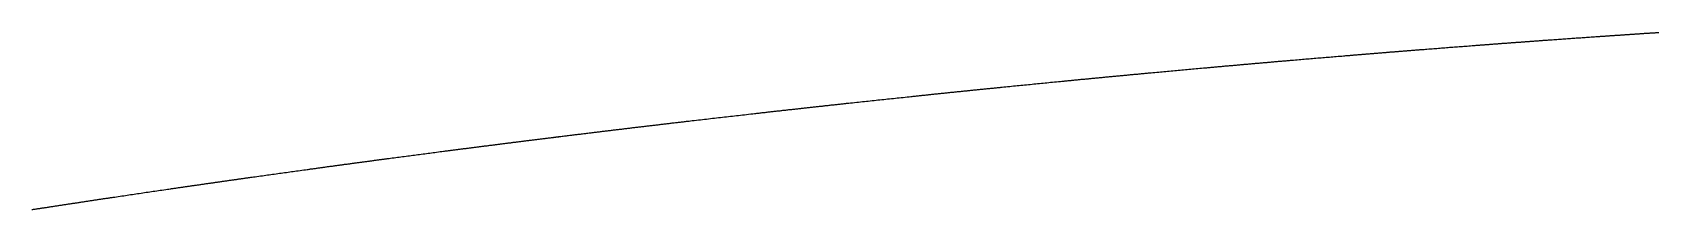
# Model space of a CAD drawing. Header units: millimetres. Extents: x 0 to 2438, y 0 to 1219.
# Drawn here: x 782.668 to 785.377, y 122.768 to 123.065 of the extents above; entities that cross this region are included whole.
import ezdxf

# ---------------------------------------------------------------- set-up
doc = ezdxf.new("R2010")
doc.units = ezdxf.units.MM
doc.layers.add('CUT', color=7, linetype='Continuous')

msp = doc.modelspace()

# ---------------------------------------------------------------- linework, layer by layer
at = {"layer": 'CUT'}
msp.add_lwpolyline([(782.6666, 122.7683), (782.6679, 122.7685), (782.6693, 122.7688), (782.6707, 122.769), (782.6722, 122.7692), (782.6737, 122.7694), (782.6752, 122.7697), (782.6766, 122.7699), (782.6781, 122.7701), (782.6796, 122.7703), (782.681, 122.7706), (782.6825, 122.7708), (782.6839, 122.771), (782.6854, 122.7712), (782.6868, 122.7715), (782.6883, 122.7717), (782.6898, 122.7719), (782.6912, 122.7721), (782.6927, 122.7724), (782.6941, 122.7726), (782.6956, 122.7728), (782.697, 122.773), (782.6985, 122.7733), (782.7, 122.7735), (782.7014, 122.7737), (782.7029, 122.7739), (782.7044, 122.7742), (782.7058, 122.7744), (782.7073, 122.7746), (782.7087, 122.7748), (782.7102, 122.7751), (782.7116, 122.7753), (782.7131, 122.7755), (782.7146, 122.7757), (782.716, 122.7759), (782.7175, 122.7762), (782.7189, 122.7764), (782.7204, 122.7766), (782.7219, 122.7768), (782.7233, 122.7771), (782.7248, 122.7773), (782.7262, 122.7775), (782.7277, 122.7777), (782.7292, 122.7779), (782.7306, 122.7782), (782.7321, 122.7784), (782.7335, 122.7786), (782.735, 122.7788), (782.7364, 122.7791), (782.7379, 122.7793), (782.7394, 122.7795), (782.7408, 122.7797), (782.7423, 122.7799), (782.7437, 122.7802), (782.7452, 122.7804), (782.7467, 122.7806), (782.7481, 122.7808), (782.7496, 122.7811), (782.751, 122.7813), (782.7525, 122.7815), (782.754, 122.7817), (782.7554, 122.7819), (782.7569, 122.7822), (782.7583, 122.7824), (782.7598, 122.7826), (782.7613, 122.7828), (782.7627, 122.783), (782.7642, 122.7833), (782.7656, 122.7835), (782.7671, 122.7837), (782.7686, 122.7839), (782.77, 122.7841), (782.7715, 122.7844), (782.7729, 122.7846), (782.7744, 122.7848), (782.7758, 122.785), (782.7773, 122.7852), (782.7788, 122.7855), (782.7802, 122.7857), (782.7817, 122.7859), (782.7832, 122.7861), (782.7846, 122.7863), (782.7861, 122.7866), (782.7875, 122.7868), (782.7889, 122.787), (782.7904, 122.7872), (782.792, 122.7874), (782.7935, 122.7877), (782.7949, 122.7879), (782.7963, 122.7881), (782.7975, 122.7883), (782.7987, 122.7885), (782.8002, 122.7887), (782.8021, 122.789), (782.8046, 122.7893), (782.8075, 122.7898), (782.8106, 122.7902), (782.8137, 122.7907), (782.8167, 122.7911), (782.8196, 122.7916), (782.8225, 122.792), (782.8253, 122.7924), (782.8282, 122.7929), (782.8311, 122.7933), (782.834, 122.7937), (782.8369, 122.7942), (782.8398, 122.7946), (782.8427, 122.795), (782.8456, 122.7954), (782.8485, 122.7959), (782.8514, 122.7963), (782.8543, 122.7967), (782.8572, 122.7972), (782.8601, 122.7976), (782.8631, 122.798), (782.866, 122.7984), (782.8689, 122.7989), (782.8717, 122.7993), (782.8746, 122.7997), (782.8774, 122.8001), (782.8803, 122.8006), (782.8833, 122.801), (782.8865, 122.8015), (782.8896, 122.8019), (782.8925, 122.8023), (782.8949, 122.8027), (782.8968, 122.803), (782.8983, 122.8032), (782.8995, 122.8034), (782.9007, 122.8035), (782.902, 122.8037), (782.9035, 122.8039), (782.905, 122.8042), (782.9065, 122.8044), (782.908, 122.8046), (782.9094, 122.8048), (782.9108, 122.805), (782.9122, 122.8052), (782.9137, 122.8054), (782.9151, 122.8056), (782.9166, 122.8058), (782.918, 122.8061), (782.9195, 122.8063), (782.9209, 122.8065), (782.9223, 122.8067), (782.9238, 122.8069), (782.9252, 122.8071), (782.9267, 122.8073), (782.9281, 122.8075), (782.9295, 122.8077), (782.931, 122.8079), (782.9324, 122.8081), (782.9339, 122.8084), (782.9353, 122.8086), (782.9368, 122.8088), (782.9382, 122.809), (782.9396, 122.8092), (782.9411, 122.8094), (782.9425, 122.8096), (782.944, 122.8098), (782.9454, 122.81), (782.9468, 122.8102), (782.9483, 122.8104), (782.9497, 122.8106), (782.9512, 122.8109), (782.9526, 122.8111), (782.9541, 122.8113), (782.9555, 122.8115), (782.9569, 122.8117), (782.9584, 122.8119), (782.9598, 122.8121), (782.9613, 122.8123), (782.9627, 122.8125), (782.9641, 122.8127), (782.9656, 122.8129), (782.967, 122.8131), (782.9685, 122.8133), (782.9699, 122.8135), (782.9714, 122.8138), (782.9728, 122.814), (782.9742, 122.8142), (782.9757, 122.8144), (782.9771, 122.8146), (782.9786, 122.8148), (782.98, 122.815), (782.9814, 122.8152), (782.9829, 122.8154), (782.9843, 122.8156), (782.9858, 122.8158), (782.9872, 122.816), (782.9887, 122.8162), (782.9901, 122.8164), (782.9915, 122.8166), (782.993, 122.8168), (782.9944, 122.8171), (782.9959, 122.8173), (782.9973, 122.8175), (782.9987, 122.8177), (783.0002, 122.8179), (783.0016, 122.8181), (783.0031, 122.8183), (783.0045, 122.8185), (783.006, 122.8187), (783.0074, 122.8189), (783.0088, 122.8191), (783.0103, 122.8193), (783.0117, 122.8195), (783.0132, 122.8197), (783.0146, 122.8199), (783.0161, 122.8201), (783.0175, 122.8203), (783.0189, 122.8205), (783.0203, 122.8207), (783.0218, 122.8209), (783.0233, 122.8212), (783.0248, 122.8214), (783.0263, 122.8216), (783.0276, 122.8218), (783.0288, 122.8219), (783.03, 122.8221), (783.0315, 122.8223), (783.0334, 122.8226), (783.0358, 122.8229), (783.0386, 122.8233), (783.0417, 122.8238), (783.0448, 122.8242), (783.0478, 122.8246), (783.0507, 122.825), (783.0535, 122.8254), (783.0563, 122.8258), (783.0591, 122.8262), (783.062, 122.8266), (783.0649, 122.827), (783.0677, 122.8274), (783.0706, 122.8278), (783.0735, 122.8282), (783.0764, 122.8286), (783.0792, 122.829), (783.0821, 122.8294), (783.0849, 122.8298), (783.0878, 122.8302), (783.0907, 122.8306), (783.0936, 122.831), (783.0964, 122.8314), (783.0993, 122.8318), (783.1021, 122.8322), (783.1049, 122.8326), (783.1078, 122.833), (783.1106, 122.8334), (783.1136, 122.8338), (783.1167, 122.8342), (783.1198, 122.8346), (783.1227, 122.835), (783.1251, 122.8354), (783.1269, 122.8356), (783.1284, 122.8358), (783.1296, 122.836), (783.1308, 122.8362), (783.1321, 122.8363), (783.1335, 122.8365), (783.135, 122.8367), (783.1365, 122.8369), (783.1379, 122.8371), (783.1394, 122.8373), (783.1408, 122.8375), (783.1422, 122.8377), (783.1436, 122.8379), (783.145, 122.8381), (783.1464, 122.8383), (783.1479, 122.8385), (783.1493, 122.8387), (783.1507, 122.8389), (783.1521, 122.8391), (783.1536, 122.8393), (783.155, 122.8395), (783.1564, 122.8397), (783.1578, 122.8399), (783.1593, 122.8401), (783.1607, 122.8403), (783.1621, 122.8405), (783.1635, 122.8407), (783.165, 122.8408), (783.1664, 122.841), (783.1678, 122.8412), (783.1692, 122.8414), (783.1707, 122.8416), (783.1721, 122.8418), (783.1735, 122.842), (783.1749, 122.8422), (783.1764, 122.8424), (783.1778, 122.8426), (783.1792, 122.8428), (783.1806, 122.843), (783.1821, 122.8432), (783.1835, 122.8434), (783.1849, 122.8436), (783.1863, 122.8438), (783.1878, 122.844), (783.1892, 122.8441), (783.1906, 122.8443), (783.192, 122.8445), (783.1935, 122.8447), (783.1949, 122.8449), (783.1963, 122.8451), (783.1977, 122.8453), (783.1991, 122.8455), (783.2006, 122.8457), (783.202, 122.8459), (783.2034, 122.8461), (783.2048, 122.8463), (783.2063, 122.8465), (783.2077, 122.8467), (783.2091, 122.8468), (783.2105, 122.847), (783.212, 122.8472), (783.2134, 122.8474), (783.2148, 122.8476), (783.2162, 122.8478), (783.2177, 122.848), (783.2191, 122.8482), (783.2205, 122.8484), (783.2219, 122.8486), (783.2234, 122.8488), (783.2248, 122.849), (783.2262, 122.8491), (783.2276, 122.8493), (783.2291, 122.8495), (783.2305, 122.8497), (783.2319, 122.8499), (783.2333, 122.8501), (783.2348, 122.8503), (783.2362, 122.8505), (783.2376, 122.8507), (783.239, 122.8509), (783.2405, 122.8511), (783.2419, 122.8513), (783.2433, 122.8514), (783.2447, 122.8516), (783.2461, 122.8518), (783.2476, 122.852), (783.249, 122.8522), (783.2504, 122.8524), (783.2519, 122.8526), (783.2534, 122.8528), (783.2548, 122.853), (783.2561, 122.8532), (783.2573, 122.8533), (783.2585, 122.8535), (783.26, 122.8537), (783.2618, 122.8539), (783.2642, 122.8542), (783.267, 122.8546), (783.2701, 122.855), (783.2731, 122.8554), (783.2761, 122.8558), (783.2789, 122.8562), (783.2817, 122.8566), (783.2844, 122.8569), (783.2872, 122.8573), (783.2901, 122.8577), (783.2929, 122.858), (783.2958, 122.8584), (783.2986, 122.8588), (783.3014, 122.8592), (783.3043, 122.8595), (783.3071, 122.8599), (783.3099, 122.8603), (783.3127, 122.8606), (783.3155, 122.861), (783.3184, 122.8614), (783.3212, 122.8618), (783.3241, 122.8621), (783.3269, 122.8625), (783.3297, 122.8629), (783.3325, 122.8632), (783.3352, 122.8636), (783.3381, 122.864), (783.341, 122.8644), (783.3441, 122.8648), (783.3471, 122.8652), (783.3499, 122.8655), (783.3523, 122.8658), (783.3542, 122.8661), (783.3556, 122.8663), (783.3568, 122.8664), (783.3579, 122.8666), (783.3592, 122.8667), (783.3606, 122.8669), (783.3621, 122.8671), (783.3635, 122.8673), (783.365, 122.8675), (783.3664, 122.8677), (783.3678, 122.8678), (783.3692, 122.868), (783.3706, 122.8682), (783.372, 122.8684), (783.3734, 122.8686), (783.3748, 122.8687), (783.3762, 122.8689), (783.3776, 122.8691), (783.379, 122.8693), (783.3804, 122.8695), (783.3818, 122.8697), (783.3832, 122.8698), (783.3846, 122.87), (783.386, 122.8702), (783.3874, 122.8704), (783.3888, 122.8706), (783.3902, 122.8707), (783.3916, 122.8709), (783.393, 122.8711), (783.3944, 122.8713), (783.3958, 122.8715), (783.3972, 122.8716), (783.3986, 122.8718), (783.4, 122.872), (783.4014, 122.8722), (783.4028, 122.8724), (783.4042, 122.8725), (783.4056, 122.8727), (783.407, 122.8729), (783.4085, 122.8731), (783.4099, 122.8733), (783.4112, 122.8734), (783.4127, 122.8736), (783.4141, 122.8738), (783.4155, 122.874), (783.4169, 122.8742), (783.4183, 122.8743), (783.4197, 122.8745), (783.4211, 122.8747), (783.4225, 122.8749), (783.4239, 122.8751), (783.4253, 122.8752), (783.4267, 122.8754), (783.4281, 122.8756), (783.4295, 122.8758), (783.4309, 122.876), (783.4323, 122.8761), (783.4337, 122.8763), (783.4351, 122.8765), (783.4365, 122.8767), (783.4379, 122.8768), (783.4393, 122.877), (783.4407, 122.8772), (783.4421, 122.8774), (783.4435, 122.8776), (783.4449, 122.8777), (783.4463, 122.8779), (783.4477, 122.8781), (783.4491, 122.8783), (783.4505, 122.8785), (783.452, 122.8786), (783.4534, 122.8788), (783.4548, 122.879), (783.4562, 122.8792), (783.4576, 122.8793), (783.459, 122.8795), (783.4604, 122.8797), (783.4618, 122.8799), (783.4632, 122.8801), (783.4646, 122.8802), (783.466, 122.8804), (783.4674, 122.8806), (783.4688, 122.8808), (783.4702, 122.8809), (783.4716, 122.8811), (783.473, 122.8813), (783.4744, 122.8815), (783.4758, 122.8816), (783.4772, 122.8818), (783.4786, 122.882), (783.48, 122.8822), (783.4814, 122.8824), (783.4828, 122.8825), (783.4842, 122.8827), (783.4856, 122.8829), (783.487, 122.8831), (783.4885, 122.8832), (783.49, 122.8834), (783.4915, 122.8836), (783.4931, 122.8838), (783.4946, 122.884), (783.4961, 122.8842), (783.4976, 122.8844), (783.4991, 122.8846), (783.5006, 122.8848), (783.5021, 122.8849), (783.5036, 122.8851), (783.5051, 122.8853), (783.5066, 122.8855), (783.5081, 122.8857), (783.5096, 122.8859), (783.5111, 122.8861), (783.5126, 122.8863), (783.5141, 122.8865), (783.5156, 122.8866), (783.5171, 122.8868), (783.5187, 122.887), (783.5202, 122.8872), (783.5217, 122.8874), (783.5231, 122.8876), (783.5246, 122.8878), (783.526, 122.8879), (783.5276, 122.8881), (783.5292, 122.8883), (783.5309, 122.8885), (783.5326, 122.8888), (783.5341, 122.8889), (783.5352, 122.8891), (783.5357, 122.8891), (783.5359, 122.8892), (783.536, 122.8892), (783.5362, 122.8892), (783.5362, 122.8892), (783.5363, 122.8892), (783.5364, 122.8892), (783.5365, 122.8892), (783.5366, 122.8893), (783.5367, 122.8893), (783.5368, 122.8893), (783.5369, 122.8893), (783.537, 122.8893), (783.5371, 122.8893), (783.5372, 122.8893), (783.5373, 122.8893), (783.5374, 122.8894), (783.5375, 122.8894), (783.5377, 122.8894), (783.5378, 122.8894), (783.5379, 122.8894), (783.538, 122.8894), (783.538, 122.8894), (783.5382, 122.8894), (783.5383, 122.8895), (783.5384, 122.8895), (783.5385, 122.8895), (783.5386, 122.8895), (783.5387, 122.8895), (783.5388, 122.8895), (783.5389, 122.8895), (783.539, 122.8895), (783.5391, 122.8896), (783.5392, 122.8896), (783.5393, 122.8896), (783.5394, 122.8896), (783.5395, 122.8896), (783.5396, 122.8896), (783.5397, 122.8896), (783.5398, 122.8896), (783.5399, 122.8897), (783.54, 122.8897), (783.5401, 122.8897), (783.5402, 122.8897), (783.5403, 122.8897), (783.5404, 122.8897), (783.5405, 122.8897), (783.5406, 122.8897), (783.5407, 122.8898), (783.5408, 122.8898), (783.5409, 122.8898), (783.541, 122.8898), (783.5411, 122.8898), (783.5412, 122.8898), (783.5413, 122.8898), (783.5414, 122.8898), (783.5415, 122.8899), (783.5416, 122.8899), (783.5417, 122.8899), (783.5418, 122.8899), (783.5419, 122.8899), (783.542, 122.8899), (783.5421, 122.8899), (783.5422, 122.8899), (783.5423, 122.89), (783.5424, 122.89), (783.5425, 122.89), (783.5427, 122.89), (783.5428, 122.89), (783.5429, 122.89), (783.543, 122.89), (783.543, 122.89), (783.5432, 122.8901), (783.5433, 122.8901), (783.5434, 122.8901), (783.5435, 122.8901), (783.5436, 122.8901), (783.5437, 122.8901), (783.5438, 122.8901), (783.5439, 122.8901), (783.5439, 122.8902), (783.544, 122.8902), (783.5442, 122.8902), (783.5444, 122.8902), (783.5445, 122.8902), (783.5446, 122.8902), (783.5446, 122.8902), (783.545, 122.8903), (783.5463, 122.8904), (783.548, 122.8907), (783.5501, 122.8909), (783.5522, 122.8912), (783.5541, 122.8914), (783.5559, 122.8916), (783.5576, 122.8918), (783.5593, 122.8921), (783.5611, 122.8923), (783.5628, 122.8925), (783.5647, 122.8927), (783.5665, 122.8929), (783.5683, 122.8932), (783.5701, 122.8934), (783.5718, 122.8936), (783.5736, 122.8938), (783.5754, 122.894), (783.5772, 122.8943), (783.579, 122.8945), (783.5808, 122.8947), (783.5826, 122.8949), (783.5844, 122.8951), (783.5862, 122.8954), (783.5879, 122.8956), (783.5897, 122.8958), (783.5915, 122.896), (783.5933, 122.8962), (783.5951, 122.8964), (783.5969, 122.8967), (783.5987, 122.8969), (783.6005, 122.8971), (783.6023, 122.8973), (783.604, 122.8975), (783.6057, 122.8977), (783.6073, 122.8979), (783.609, 122.8981), (783.6107, 122.8983), (783.6124, 122.8986), (783.6141, 122.8988), (783.6157, 122.899), (783.6174, 122.8992), (783.6191, 122.8994), (783.6208, 122.8996), (783.6225, 122.8998), (783.6242, 122.9), (783.6259, 122.9002), (783.6276, 122.9004), (783.6292, 122.9006), (783.6309, 122.9008), (783.6326, 122.901), (783.6343, 122.9012), (783.636, 122.9014), (783.6377, 122.9016), (783.6394, 122.9018), (783.6411, 122.902), (783.6427, 122.9022), (783.6444, 122.9024), (783.6461, 122.9026), (783.6478, 122.9028), (783.6495, 122.903), (783.6512, 122.9033), (783.6529, 122.9035), (783.6546, 122.9037), (783.6562, 122.9039), (783.6579, 122.9041), (783.6596, 122.9043), (783.6613, 122.9045), (783.663, 122.9047), (783.6647, 122.9049), (783.6664, 122.9051), (783.668, 122.9053), (783.6697, 122.9055), (783.6714, 122.9057), (783.6731, 122.9059), (783.6748, 122.9061), (783.6765, 122.9063), (783.6782, 122.9065), (783.6799, 122.9067), (783.6815, 122.9069), (783.6832, 122.9071), (783.6849, 122.9073), (783.6866, 122.9075), (783.6883, 122.9077), (783.69, 122.9079), (783.6917, 122.9081), (783.6934, 122.9083), (783.695, 122.9085), (783.6967, 122.9087), (783.6984, 122.9089), (783.7001, 122.9091), (783.7018, 122.9093), (783.7035, 122.9095), (783.7052, 122.9097), (783.7069, 122.9099), (783.7085, 122.9101), (783.7102, 122.9103), (783.7119, 122.9105), (783.7136, 122.9107), (783.7153, 122.9109), (783.717, 122.9111), (783.7187, 122.9113), (783.7204, 122.9115), (783.722, 122.9117), (783.7237, 122.9119), (783.7254, 122.9121), (783.7271, 122.9123), (783.7288, 122.9125), (783.7305, 122.9127), (783.7322, 122.9129), (783.7338, 122.9131), (783.7355, 122.9133), (783.7372, 122.9135), (783.7389, 122.9137), (783.7406, 122.9139), (783.7423, 122.9141), (783.744, 122.9143), (783.7456, 122.9145), (783.7473, 122.9147), (783.749, 122.9149), (783.7507, 122.9151), (783.7525, 122.9153), (783.7542, 122.9155), (783.7559, 122.9157), (783.7575, 122.9159), (783.7589, 122.916), (783.7603, 122.9162), (783.762, 122.9164), (783.7642, 122.9166), (783.767, 122.917), (783.7704, 122.9174), (783.7739, 122.9178), (783.7775, 122.9182), (783.781, 122.9186), (783.7843, 122.919), (783.7876, 122.9194), (783.7908, 122.9197), (783.7941, 122.9201), (783.7975, 122.9205), (783.8008, 122.9209), (783.8041, 122.9213), (783.8075, 122.9217), (783.8108, 122.9221), (783.8141, 122.9224), (783.8175, 122.9228), (783.8208, 122.9232), (783.8241, 122.9236), (783.8274, 122.924), (783.8308, 122.9243), (783.8341, 122.9247), (783.8375, 122.9251), (783.8408, 122.9255), (783.8441, 122.9259), (783.8473, 122.9262), (783.8506, 122.9266), (783.8539, 122.927), (783.8574, 122.9274), (783.861, 122.9278), (783.8646, 122.9282), (783.8679, 122.9286), (783.8707, 122.9289), (783.8729, 122.9291), (783.8745, 122.9293), (783.8759, 122.9295), (783.8773, 122.9296), (783.8788, 122.9298), (783.8804, 122.93), (783.8821, 122.9302), (783.8838, 122.9304), (783.8855, 122.9306), (783.8871, 122.9308), (783.8888, 122.9309), (783.8904, 122.9311), (783.892, 122.9313), (783.8937, 122.9315), (783.8953, 122.9317), (783.8969, 122.9319), (783.8986, 122.9321), (783.9002, 122.9322), (783.9019, 122.9324), (783.9035, 122.9326), (783.9051, 122.9328), (783.9068, 122.933), (783.9084, 122.9332), (783.9101, 122.9333), (783.9117, 122.9335), (783.9134, 122.9337), (783.915, 122.9339), (783.9166, 122.9341), (783.9183, 122.9343), (783.9199, 122.9344), (783.9216, 122.9346), (783.9232, 122.9348), (783.9248, 122.935), (783.9265, 122.9352), (783.9281, 122.9354), (783.9298, 122.9355), (783.9314, 122.9357), (783.933, 122.9359), (783.9347, 122.9361), (783.9363, 122.9363), (783.938, 122.9365), (783.9396, 122.9366), (783.9412, 122.9368), (783.9429, 122.937), (783.9445, 122.9372), (783.9461, 122.9374), (783.9478, 122.9376), (783.9494, 122.9377), (783.9511, 122.9379), (783.9527, 122.9381), (783.9544, 122.9383), (783.956, 122.9385), (783.9576, 122.9386), (783.9593, 122.9388), (783.9609, 122.939), (783.9626, 122.9392), (783.9642, 122.9394), (783.9658, 122.9395), (783.9675, 122.9397), (783.9691, 122.9399), (783.9708, 122.9401), (783.9724, 122.9403), (783.974, 122.9405), (783.9757, 122.9406), (783.9773, 122.9408), (783.979, 122.941), (783.9806, 122.9412), (783.9822, 122.9414), (783.9839, 122.9415), (783.9855, 122.9417), (783.9872, 122.9419), (783.9888, 122.9421), (783.9904, 122.9423), (783.9921, 122.9424), (783.9937, 122.9426), (783.9954, 122.9428), (783.997, 122.943), (783.9986, 122.9432), (784.0003, 122.9433), (784.0019, 122.9435), (784.0036, 122.9437), (784.0052, 122.9439), (784.0069, 122.9441), (784.0085, 122.9442), (784.0101, 122.9444), (784.0117, 122.9446), (784.0134, 122.9448), (784.015, 122.9449), (784.0168, 122.9451), (784.0185, 122.9453), (784.0201, 122.9455), (784.0216, 122.9457), (784.023, 122.9458), (784.0244, 122.946), (784.026, 122.9461), (784.0282, 122.9464), (784.0309, 122.9467), (784.0341, 122.947), (784.0376, 122.9474), (784.0411, 122.9478), (784.0444, 122.9481), (784.0477, 122.9485), (784.0508, 122.9488), (784.054, 122.9492), (784.0572, 122.9495), (784.0604, 122.9498), (784.0636, 122.9502), (784.0669, 122.9505), (784.0701, 122.9509), (784.0733, 122.9512), (784.0766, 122.9516), (784.0798, 122.9519), (784.083, 122.9523), (784.0862, 122.9526), (784.0895, 122.953), (784.0927, 122.9533), (784.0959, 122.9537), (784.0992, 122.954), (784.1024, 122.9543), (784.1056, 122.9547), (784.1087, 122.955), (784.1119, 122.9553), (784.1151, 122.9557), (784.1185, 122.956), (784.122, 122.9564), (784.1255, 122.9568), (784.1287, 122.9571), (784.1314, 122.9574), (784.1335, 122.9576), (784.1351, 122.9578), (784.1364, 122.9579), (784.1378, 122.9581), (784.1392, 122.9582), (784.1408, 122.9584), (784.1424, 122.9586), (784.1441, 122.9587), (784.1457, 122.9589), (784.1473, 122.9591), (784.1489, 122.9592), (784.1504, 122.9594), (784.152, 122.9596), (784.1536, 122.9597), (784.1552, 122.9599), (784.1568, 122.9601), (784.1584, 122.9602), (784.16, 122.9604), (784.1615, 122.9606), (784.1631, 122.9607), (784.1647, 122.9609), (784.1663, 122.9611), (784.1679, 122.9612), (784.1695, 122.9614), (784.1711, 122.9616), (784.1726, 122.9617), (784.1742, 122.9619), (784.1758, 122.9621), (784.1774, 122.9622), (784.179, 122.9624), (784.1806, 122.9625), (784.1822, 122.9627), (784.1837, 122.9629), (784.1853, 122.963), (784.1869, 122.9632), (784.1885, 122.9634), (784.1901, 122.9635), (784.1917, 122.9637), (784.1933, 122.9639), (784.1948, 122.964), (784.1964, 122.9642), (784.198, 122.9644), (784.1996, 122.9645), (784.2012, 122.9647), (784.2028, 122.9648), (784.2044, 122.965), (784.2059, 122.9652), (784.2075, 122.9653), (784.2091, 122.9655), (784.2107, 122.9657), (784.2123, 122.9658), (784.2139, 122.966), (784.2155, 122.9661), (784.217, 122.9663), (784.2186, 122.9665), (784.2202, 122.9666), (784.2218, 122.9668), (784.2234, 122.967), (784.225, 122.9671), (784.2266, 122.9673), (784.2281, 122.9674), (784.2297, 122.9676), (784.2313, 122.9678), (784.2329, 122.9679), (784.2345, 122.9681), (784.2361, 122.9683), (784.2377, 122.9684), (784.2392, 122.9686), (784.2408, 122.9687), (784.2424, 122.9689), (784.244, 122.9691), (784.2456, 122.9692), (784.2472, 122.9694), (784.2488, 122.9696), (784.2503, 122.9697), (784.2519, 122.9699), (784.2535, 122.97), (784.2551, 122.9702), (784.2567, 122.9704), (784.2583, 122.9705), (784.2599, 122.9707), (784.2615, 122.9708), (784.263, 122.971), (784.2646, 122.9712), (784.2662, 122.9713), (784.2677, 122.9715), (784.2693, 122.9716), (784.271, 122.9718), (784.2726, 122.972), (784.2743, 122.9721), (784.2758, 122.9723), (784.2773, 122.9724), (784.2786, 122.9726), (784.28, 122.9727), (784.2816, 122.9729), (784.2836, 122.9731), (784.2863, 122.9733), (784.2894, 122.9737), (784.2927, 122.974), (784.2961, 122.9743), (784.2993, 122.9747), (784.3024, 122.975), (784.3055, 122.9753), (784.3085, 122.9756), (784.3116, 122.9759), (784.3147, 122.9762), (784.3178, 122.9765), (784.3209, 122.9768), (784.3241, 122.9771), (784.3272, 122.9774), (784.3303, 122.9777), (784.3334, 122.9781), (784.3365, 122.9784), (784.3396, 122.9787), (784.3427, 122.979), (784.3458, 122.9793), (784.349, 122.9796), (784.3521, 122.9799), (784.3552, 122.9802), (784.3582, 122.9805), (784.3613, 122.9808), (784.3643, 122.9811), (784.3675, 122.9814), (784.3707, 122.9817), (784.3741, 122.9821), (784.3774, 122.9824), (784.3805, 122.9827), (784.3831, 122.9829), (784.3851, 122.9831), (784.3867, 122.9833), (784.388, 122.9834), (784.3892, 122.9835), (784.3906, 122.9837), (784.3921, 122.9838), (784.3937, 122.984), (784.3953, 122.9841), (784.3969, 122.9843), (784.3984, 122.9844), (784.3999, 122.9846), (784.4014, 122.9847), (784.4029, 122.9849), (784.4044, 122.985), (784.406, 122.9852), (784.4075, 122.9853), (784.409, 122.9855), (784.4106, 122.9856), (784.4121, 122.9858), (784.4136, 122.9859), (784.4151, 122.9861), (784.4167, 122.9862), (784.4182, 122.9863), (784.4197, 122.9865), (784.4212, 122.9866), (784.4228, 122.9868), (784.4243, 122.9869), (784.4258, 122.9871), (784.4273, 122.9872), (784.4288, 122.9874), (784.4304, 122.9875), (784.4319, 122.9877), (784.4334, 122.9878), (784.4349, 122.988), (784.4365, 122.9881), (784.438, 122.9883), (784.4395, 122.9884), (784.441, 122.9885), (784.4426, 122.9887), (784.4441, 122.9888), (784.4456, 122.989), (784.4471, 122.9891), (784.4487, 122.9893), (784.4502, 122.9894), (784.4517, 122.9896), (784.4532, 122.9897), (784.4547, 122.9899), (784.4563, 122.99), (784.4578, 122.9901), (784.4593, 122.9903), (784.4608, 122.9904), (784.4624, 122.9906), (784.4639, 122.9907), (784.4654, 122.9909), (784.4669, 122.991), (784.4685, 122.9912), (784.47, 122.9913), (784.4715, 122.9915), (784.473, 122.9916), (784.4745, 122.9917), (784.4761, 122.9919), (784.4776, 122.992), (784.4791, 122.9922), (784.4806, 122.9923), (784.4822, 122.9925), (784.4837, 122.9926), (784.4852, 122.9927), (784.4867, 122.9929), (784.4882, 122.993), (784.4898, 122.9932), (784.4913, 122.9933), (784.4928, 122.9935), (784.4943, 122.9936), (784.4959, 122.9938), (784.4974, 122.9939), (784.4989, 122.994), (784.5004, 122.9942), (784.502, 122.9943), (784.5035, 122.9945), (784.505, 122.9946), (784.5065, 122.9948), (784.5081, 122.9949), (784.5096, 122.995), (784.5111, 122.9952), (784.5126, 122.9953), (784.5141, 122.9955), (784.5156, 122.9956), (784.5172, 122.9958), (784.5188, 122.9959), (784.5204, 122.9961), (784.5219, 122.9962), (784.5233, 122.9963), (784.5246, 122.9964), (784.5259, 122.9966), (784.5274, 122.9967), (784.5294, 122.9969), (784.5319, 122.9971), (784.5349, 122.9974), (784.538, 122.9977), (784.5413, 122.998), (784.5444, 122.9983), (784.5474, 122.9986), (784.5503, 122.9988), (784.5532, 122.9991), (784.5561, 122.9994), (784.5591, 122.9996), (784.5621, 122.9999), (784.5651, 123.0002), (784.5681, 123.0005), (784.5711, 123.0007), (784.574, 123.001), (784.577, 123.0013), (784.58, 123.0016), (784.5829, 123.0018), (784.5859, 123.0021), (784.5889, 123.0024), (784.5919, 123.0027), (784.5949, 123.0029), (784.5979, 123.0032), (784.6008, 123.0035), (784.6037, 123.0037), (784.6066, 123.004), (784.6096, 123.0043), (784.6127, 123.0045), (784.6159, 123.0048), (784.6191, 123.0051), (784.6221, 123.0054), (784.6246, 123.0056), (784.6265, 123.0058), (784.628, 123.0059), (784.6292, 123.006), (784.6304, 123.0061), (784.6318, 123.0063), (784.6332, 123.0064), (784.6347, 123.0065), (784.6362, 123.0067), (784.6377, 123.0068), (784.6392, 123.0069), (784.6406, 123.0071), (784.6421, 123.0072), (784.6435, 123.0073), (784.645, 123.0075), (784.6464, 123.0076), (784.6479, 123.0077), (784.6493, 123.0078), (784.6508, 123.008), (784.6522, 123.0081), (784.6537, 123.0082), (784.6551, 123.0084), (784.6566, 123.0085), (784.6581, 123.0086), (784.6595, 123.0088), (784.661, 123.0089), (784.6624, 123.009), (784.6639, 123.0091), (784.6653, 123.0093), (784.6668, 123.0094), (784.6682, 123.0095), (784.6697, 123.0097), (784.6711, 123.0098), (784.6726, 123.0099), (784.674, 123.01), (784.6755, 123.0102), (784.677, 123.0103), (784.6784, 123.0104), (784.6798, 123.0106), (784.6813, 123.0107), (784.6828, 123.0108), (784.6842, 123.0109), (784.6857, 123.0111), (784.6871, 123.0112), (784.6886, 123.0113), (784.69, 123.0115), (784.6915, 123.0116), (784.6929, 123.0117), (784.6944, 123.0118), (784.6958, 123.012), (784.6973, 123.0121), (784.6987, 123.0122), (784.7002, 123.0124), (784.7017, 123.0125), (784.7031, 123.0126), (784.7046, 123.0127), (784.706, 123.0129), (784.7075, 123.013), (784.7089, 123.0131), (784.7104, 123.0132), (784.7118, 123.0134), (784.7133, 123.0135), (784.7147, 123.0136), (784.7162, 123.0138), (784.7176, 123.0139), (784.7191, 123.014), (784.7205, 123.0141), (784.722, 123.0143), (784.7234, 123.0144), (784.7249, 123.0145), (784.7264, 123.0146), (784.7278, 123.0148), (784.7293, 123.0149), (784.7307, 123.015), (784.7322, 123.0152), (784.7336, 123.0153), (784.7351, 123.0154), (784.7365, 123.0155), (784.738, 123.0157), (784.7394, 123.0158), (784.7409, 123.0159), (784.7423, 123.016), (784.7438, 123.0162), (784.7452, 123.0163), (784.7467, 123.0164), (784.7481, 123.0165), (784.7495, 123.0167), (784.751, 123.0168), (784.7525, 123.0169), (784.754, 123.017), (784.7555, 123.0172), (784.757, 123.0173), (784.7583, 123.0174), (784.7595, 123.0175), (784.7608, 123.0176), (784.7622, 123.0178), (784.7641, 123.0179), (784.7665, 123.0181), (784.7693, 123.0184), (784.7724, 123.0186), (784.7754, 123.0189), (784.7784, 123.0191), (784.7812, 123.0194), (784.784, 123.0196), (784.7867, 123.0198), (784.7895, 123.0201), (784.7924, 123.0203), (784.7952, 123.0206), (784.7981, 123.0208), (784.8009, 123.021), (784.8037, 123.0213), (784.8065, 123.0215), (784.8094, 123.0218), (784.8122, 123.022), (784.815, 123.0222), (784.8178, 123.0225), (784.8207, 123.0227), (784.8235, 123.023), (784.8264, 123.0232), (784.8292, 123.0234), (784.832, 123.0237), (784.8348, 123.0239), (784.8375, 123.0241), (784.8404, 123.0244), (784.8433, 123.0246), (784.8464, 123.0249), (784.8494, 123.0251), (784.8522, 123.0254), (784.8546, 123.0256), (784.8564, 123.0257), (784.8578, 123.0258), (784.859, 123.0259), (784.8601, 123.026), (784.8614, 123.0261), (784.8627, 123.0262), (784.8642, 123.0264), (784.8656, 123.0265), (784.867, 123.0266), (784.8684, 123.0267), (784.8698, 123.0268), (784.8711, 123.0269), (784.8725, 123.027), (784.8739, 123.0272), (784.8752, 123.0273), (784.8766, 123.0274), (784.878, 123.0275), (784.8794, 123.0276), (784.8808, 123.0277), (784.8821, 123.0278), (784.8835, 123.0279), (784.8849, 123.0281), (784.8863, 123.0282), (784.8876, 123.0283), (784.889, 123.0284), (784.8904, 123.0285), (784.8918, 123.0286), (784.8931, 123.0287), (784.8945, 123.0288), (784.8959, 123.029), (784.8973, 123.0291), (784.8986, 123.0292), (784.9, 123.0293), (784.9014, 123.0294), (784.9028, 123.0295), (784.9041, 123.0296), (784.9055, 123.0297), (784.9069, 123.0299), (784.9083, 123.03), (784.9096, 123.0301), (784.911, 123.0302), (784.9124, 123.0303), (784.9138, 123.0304), (784.9151, 123.0305), (784.9165, 123.0306), (784.9179, 123.0308), (784.9193, 123.0309), (784.9206, 123.031), (784.922, 123.0311), (784.9234, 123.0312), (784.9248, 123.0313), (784.9261, 123.0314), (784.9275, 123.0315), (784.9289, 123.0316), (784.9303, 123.0318), (784.9316, 123.0319), (784.933, 123.032), (784.9344, 123.0321), (784.9358, 123.0322), (784.9371, 123.0323), (784.9385, 123.0324), (784.9399, 123.0325), (784.9413, 123.0326), (784.9426, 123.0327), (784.944, 123.0329), (784.9454, 123.033), (784.9468, 123.0331), (784.9481, 123.0332), (784.9495, 123.0333), (784.9509, 123.0334), (784.9523, 123.0335), (784.9536, 123.0336), (784.955, 123.0337), (784.9564, 123.0338), (784.9578, 123.034), (784.9591, 123.0341), (784.9605, 123.0342), (784.9619, 123.0343), (784.9632, 123.0344), (784.9646, 123.0345), (784.966, 123.0346), (784.9674, 123.0347), (784.9688, 123.0348), (784.9701, 123.0349), (784.9715, 123.035), (784.9728, 123.0352), (784.9742, 123.0353), (784.9756, 123.0354), (784.977, 123.0355), (784.9785, 123.0356), (784.9798, 123.0357), (784.9811, 123.0358), (784.9823, 123.0359), (784.9834, 123.036), (784.9848, 123.0361), (784.9866, 123.0362), (784.9889, 123.0364), (784.9915, 123.0366), (784.9944, 123.0369), (784.9973, 123.0371), (785, 123.0373), (785.0027, 123.0375), (785.0053, 123.0377), (785.0079, 123.0379), (785.0106, 123.0381), (785.0132, 123.0383), (785.0159, 123.0385), (785.0186, 123.0388), (785.0212, 123.039), (785.0239, 123.0392), (785.0266, 123.0394), (785.0292, 123.0396), (785.0319, 123.0398), (785.0345, 123.04), (785.0372, 123.0402), (785.0399, 123.0404), (785.0426, 123.0406), (785.0452, 123.0408), (785.0479, 123.041), (785.0505, 123.0412), (785.0531, 123.0414), (785.0557, 123.0416), (785.0584, 123.0418), (785.0612, 123.042), (785.0641, 123.0423), (785.067, 123.0425), (785.0696, 123.0427), (785.0718, 123.0429), (785.0736, 123.043), (785.0749, 123.0431), (785.076, 123.0432), (785.077, 123.0432), (785.0782, 123.0433), (785.0795, 123.0434), (785.0808, 123.0435), (785.0822, 123.0436), (785.0835, 123.0437), (785.0848, 123.0438), (785.0861, 123.0439), (785.0873, 123.044), (785.0886, 123.0441), (785.0899, 123.0442), (785.0912, 123.0443), (785.0925, 123.0444), (785.0938, 123.0445), (785.0951, 123.0446), (785.0964, 123.0447), (785.0977, 123.0448), (785.0989, 123.0449), (785.1002, 123.045), (785.1015, 123.0451), (785.1028, 123.0452), (785.1041, 123.0453), (785.1054, 123.0454), (785.1067, 123.0455), (785.108, 123.0456), (785.1093, 123.0457), (785.1106, 123.0458), (785.1118, 123.0459), (785.1131, 123.046), (785.1144, 123.0461), (785.1157, 123.0462), (785.117, 123.0463), (785.1183, 123.0463), (785.1196, 123.0464), (785.1209, 123.0465), (785.1222, 123.0466), (785.1234, 123.0467), (785.1247, 123.0468), (785.126, 123.0469), (785.1273, 123.047), (785.1286, 123.0471), (785.1299, 123.0472), (785.1312, 123.0473), (785.1325, 123.0474), (785.1338, 123.0475), (785.135, 123.0476), (785.1363, 123.0477), (785.1376, 123.0478), (785.1389, 123.0479), (785.1402, 123.048), (785.1415, 123.0481), (785.1428, 123.0482), (785.1441, 123.0483), (785.1454, 123.0484), (785.1466, 123.0484), (785.1479, 123.0485), (785.1492, 123.0486), (785.1505, 123.0487), (785.1518, 123.0488), (785.1531, 123.0489), (785.1544, 123.049), (785.1557, 123.0491), (785.157, 123.0492), (785.1582, 123.0493), (785.1595, 123.0494), (785.1608, 123.0495), (785.1621, 123.0496), (785.1634, 123.0497), (785.1647, 123.0498), (785.166, 123.0499), (785.1673, 123.05), (785.1685, 123.0501), (785.1698, 123.0501), (785.1711, 123.0502), (785.1724, 123.0503), (785.1737, 123.0504), (785.175, 123.0505), (785.1763, 123.0506), (785.1776, 123.0507), (785.1788, 123.0508), (785.1801, 123.0509), (785.1814, 123.051), (785.1827, 123.0511), (785.184, 123.0512), (785.1853, 123.0513), (785.1866, 123.0514), (785.188, 123.0515), (785.1892, 123.0516), (785.1904, 123.0516), (785.1915, 123.0517), (785.1926, 123.0518), (785.1939, 123.0519), (785.1956, 123.052), (785.1977, 123.0522), (785.2002, 123.0523), (785.2028, 123.0525), (785.2055, 123.0527), (785.2081, 123.0529), (785.2106, 123.0531), (785.213, 123.0533), (785.2155, 123.0534), (785.2179, 123.0536), (785.2204, 123.0538), (785.2229, 123.054), (785.2254, 123.0541), (785.2279, 123.0543), (785.2304, 123.0545), (785.2329, 123.0547), (785.2353, 123.0548), (785.2378, 123.055), (785.2403, 123.0552), (785.2428, 123.0554), (785.2453, 123.0555), (785.2478, 123.0557), (785.2503, 123.0559), (785.2527, 123.0561), (785.2552, 123.0562), (785.2576, 123.0564), (785.2601, 123.0566), (785.2625, 123.0567), (785.2651, 123.0569), (785.2678, 123.0571), (785.2705, 123.0573), (785.273, 123.0575), (785.2751, 123.0576), (785.2767, 123.0577), (785.2779, 123.0578), (785.2789, 123.0579), (785.2798, 123.0579), (785.2809, 123.058), (785.2821, 123.0581), (785.2834, 123.0582), (785.2846, 123.0583), (785.2859, 123.0584), (785.2871, 123.0584), (785.2882, 123.0585), (785.2894, 123.0586), (785.2906, 123.0587), (785.2918, 123.0588), (785.293, 123.0588), (785.2942, 123.0589), (785.2954, 123.059), (785.2966, 123.0591), (785.2978, 123.0592), (785.299, 123.0593), (785.3002, 123.0593), (785.3014, 123.0594), (785.3026, 123.0595), (785.3038, 123.0596), (785.305, 123.0597), (785.3062, 123.0597), (785.3074, 123.0598), (785.3086, 123.0599), (785.3098, 123.06), (785.311, 123.0601), (785.3121, 123.0602), (785.3133, 123.0602), (785.3145, 123.0603), (785.3157, 123.0604), (785.3169, 123.0605), (785.3181, 123.0606), (785.3193, 123.0606), (785.3205, 123.0607), (785.3217, 123.0608), (785.3229, 123.0609), (785.3241, 123.061), (785.3253, 123.061), (785.3265, 123.0611), (785.3277, 123.0612), (785.3289, 123.0613), (785.3301, 123.0614), (785.3313, 123.0614), (785.3325, 123.0615), (785.3337, 123.0616), (785.3349, 123.0617), (785.336, 123.0618), (785.3372, 123.0618), (785.3384, 123.0619), (785.3396, 123.062), (785.3408, 123.0621), (785.342, 123.0622), (785.3432, 123.0622), (785.3444, 123.0623), (785.3456, 123.0624), (785.3468, 123.0625), (785.348, 123.0626), (785.3492, 123.0626), (785.3504, 123.0627), (785.3516, 123.0628), (785.3528, 123.0629), (785.354, 123.063), (785.3552, 123.063), (785.3564, 123.0631), (785.3575, 123.0632), (785.3587, 123.0633), (785.3599, 123.0634), (785.3611, 123.0634), (785.3623, 123.0635), (785.3635, 123.0636), (785.3647, 123.0637), (785.3659, 123.0637), (785.3671, 123.0638), (785.3683, 123.0639), (785.3695, 123.064), (785.3707, 123.0641), (785.3719, 123.0641), (785.3731, 123.0642), (785.3743, 123.0643), (785.3754, 123.0644), (785.3766, 123.0644), (785.3778, 123.0645)], dxfattribs=at)
for points in [[(783.5357, 122.8891), (783.5356, 122.8891), (783.5357, 122.8891), (783.5359, 122.8892)], [(783.5356, 122.8891), (783.5356, 122.8891), (783.5356, 122.8891)], [(783.5444, 122.8902), (783.5443, 122.8902), (783.5444, 122.8902), (783.5446, 122.8902), (783.5446, 122.8902)]]:
    msp.add_lwpolyline(points, close=True, dxfattribs=at)

doc.saveas('drawing.dxf')
